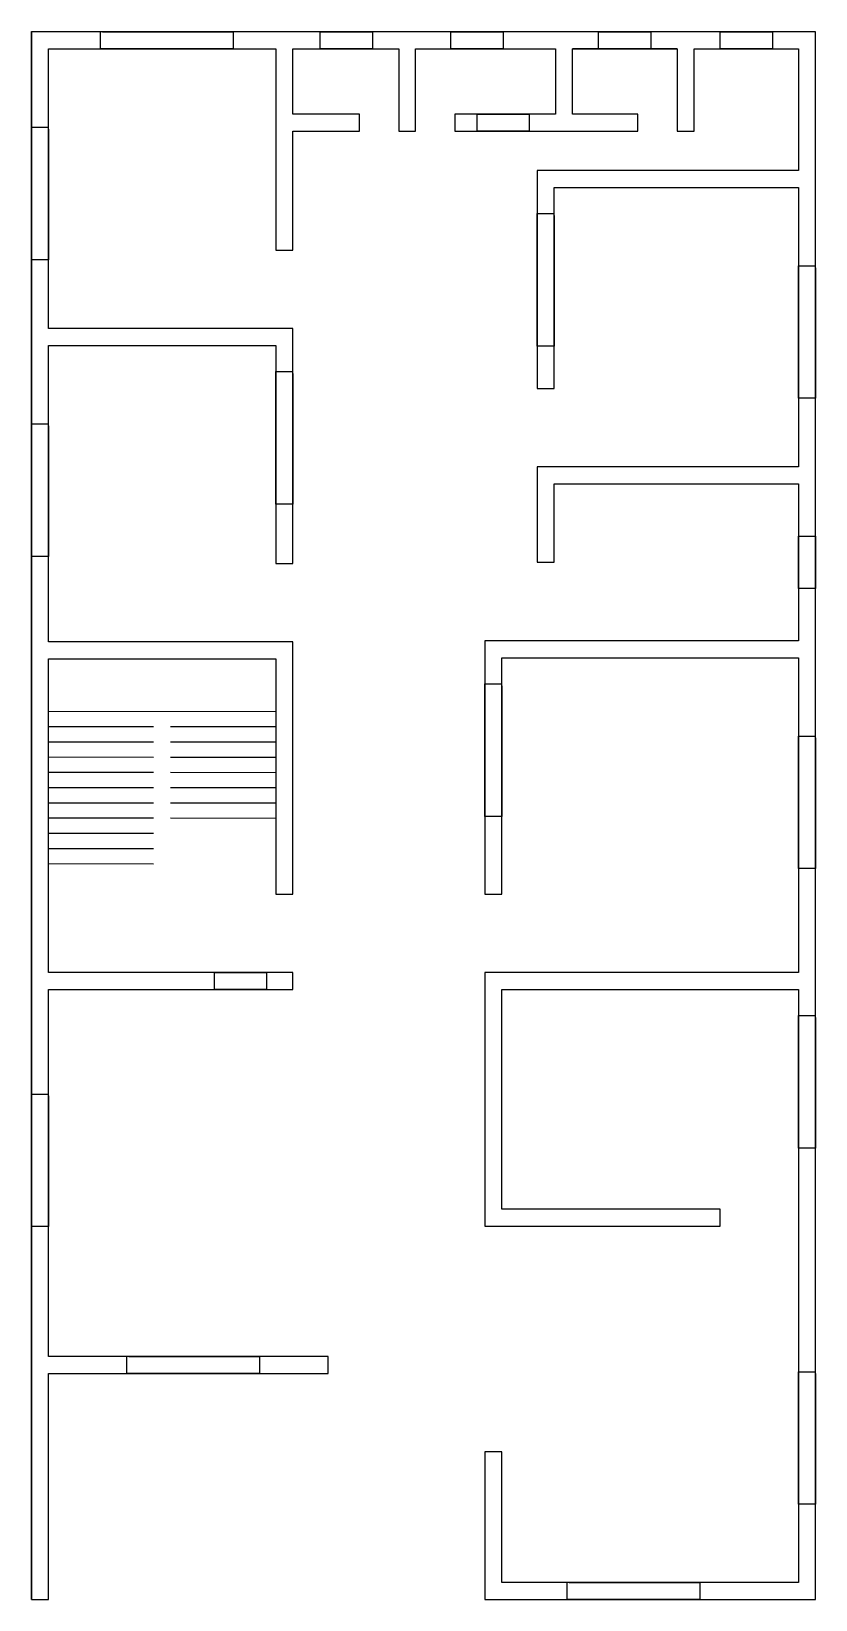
# Model space of a CAD drawing. Header units: feet. Extents: x 57 to 417, y -695 to 25.
import ezdxf

# ---------------------------------------------------------------- set-up
doc = ezdxf.new("R2010")
doc.units = ezdxf.units.FT
doc.header["$MEASUREMENT"] = 0
for name, color, linetype in [('flooor', 7, 'Continuous'), ('stair', 50, 'Continuous'), ('wall', 7, 'Continuous'), ('window', 160, 'Continuous')]:
    doc.layers.add(name, color=color, linetype=linetype)

msp = doc.modelspace()

# ---------------------------------------------------------------- linework, layer by layer
at = {"layer": 'flooor', "extrusion": (1, 0, 0), "elevation": 56.96}
msp.add_lwpolyline([(-695.03, 0), (24.97, 0), (25.2, 0), (24.97, 0)], dxfattribs=at)
at = {"layer": 'stair'}
for p, q in [((64.76, -263.03), (169.16, -263.03)), ((64.76, -287.03), (169.16, -287.09)), ((64.75, -294.03), (113.05, -294.06)), ((120.85, -294.06), (169.15, -294.09)), ((64.75, -301.03), (113.05, -301.06)), ((120.85, -301.06), (169.15, -301.09)), ((64.75, -308.03), (113.05, -308.06)), ((120.85, -308.06), (169.15, -308.09)), ((64.74, -315.03), (113.04, -315.06)), ((120.84, -315.06), (169.14, -315.09)), ((64.74, -322.03), (113.04, -322.06)), ((120.84, -322.06), (169.14, -322.09)), ((64.74, -329.03), (113.04, -329.06)), ((120.84, -329.06), (169.14, -329.09)), ((64.73, -336.03), (113.03, -336.06)), ((120.83, -336.06), (169.13, -336.09)), ((64.73, -343.03), (113.03, -343.06)), ((64.72, -350.03), (113.02, -350.06)), ((64.72, -357.03), (113.02, -357.06))]:
    msp.add_line(p, q, dxfattribs=at)
for points in [[(64.72, -350.03), (64.72, -350.06), (64.72, -350.06)], [(64.72, -350.06), (113.02, -350.06)]]:
    msp.add_lwpolyline(points, dxfattribs=at)
at = {"layer": 'wall'}
msp.add_lwpolyline([(353.36, 17.17), (353.36, -20.63), (361.16, -20.63), (361.16, 17.17), (409.16, 17.17), (409.16, -38.63), (289.16, -38.63), (289.16, -138.83), (296.96, -138.83), (296.96, -46.43), (409.16, -46.43), (409.16, -174.83), (289.16, -174.83), (289.16, -218.63), (296.96, -218.63), (296.96, -182.63), (409.16, -182.63), (409.16, -254.63), (265.16, -254.63), (265.16, -371.03), (272.96, -371.03), (272.96, -262.43), (409.16, -262.43), (409.16, -407.03), (265.16, -407.03), (265.16, -523.48), (373.16, -523.48), (373.16, -515.68), (272.96, -515.68), (272.96, -414.83), (409.16, -414.83), (409.16, -687.23), (272.96, -687.23), (272.96, -627.23), (265.16, -627.23), (265.16, -695.03), (416.96, -695.03), (416.96, 24.97), (56.96, 24.97), (56.96, -695.03), (64.76, -695.03), (64.76, -591.23), (193.16, -591.23), (193.16, -583.43), (64.76, -583.43), (64.76, -414.83), (176.96, -414.83), (176.96, -407.03), (64.76, -407.03), (64.76, -263.03), (169.16, -263.03), (169.16, -371.03), (176.96, -371.03), (176.96, -255.23), (64.76, -255.23), (64.76, -119.03), (169.16, -119.03), (169.16, -219.23), (176.96, -219.23), (176.96, -111.23), (64.76, -111.23), (64.76, 17.17), (169.16, 17.17), (169.16, -75.23), (176.96, -75.23), (176.96, -20.63), (207.56, -20.63), (207.56, -12.83), (176.96, -12.83), (176.96, 17.17), (225.56, 17.17), (225.56, -20.63), (233.36, -20.63), (233.36, 17.17), (297.56, 17.17), (297.52, -12.83), (251.36, -12.83), (251.36, -20.63), (335.36, -20.63), (335.36, -12.83), (305.36, -12.83), (305.36, 17.17), (353.36, 17.17), (305.36, 17.17)], dxfattribs=at)
at = {"layer": 'window'}
for points in [[(89.64, 24.97), (149.64, 24.97), (149.64, 17.17), (88.76, 17.17), (88.76, 24.97)], [(189.56, 24.97), (213.56, 24.97), (213.56, 17.17), (189.56, 17.17), (189.56, 24.97)], [(249.56, 24.97), (273.56, 24.97), (273.56, 17.17), (249.56, 17.17), (249.56, 24.97)], [(317.36, 24.97), (341.36, 24.97), (341.36, 17.17), (317.36, 17.17), (317.36, 24.97)], [(373.16, 24.97), (397.16, 24.97), (397.16, 17.17), (373.16, 17.17), (373.16, 24.97)], [(261.52, -12.83), (285.52, -12.83), (285.52, -20.63), (261.52, -20.63), (261.52, -12.83)], [(64.76, -19.72), (64.76, -79.72), (56.96, -79.72), (56.96, -18.83), (64.76, -18.83)], [(296.96, -59.32), (296.96, -119.32), (289.16, -119.32), (289.16, -58.43), (296.96, -58.43)], [(416.96, -83.32), (416.96, -143.32), (409.16, -143.32), (409.16, -82.43), (416.96, -82.43)], [(176.96, -131.92), (176.96, -191.92), (169.16, -191.92), (169.16, -131.03), (176.96, -131.03)], [(64.76, -155.92), (64.76, -215.92), (56.96, -215.92), (56.96, -155.03), (64.76, -155.03)], [(416.96, -206.63), (416.96, -230.63), (409.16, -230.63), (409.16, -206.63), (416.96, -206.63)], [(272.96, -275.32), (272.96, -335.32), (265.16, -335.32), (265.16, -274.43), (272.96, -274.43)], [(416.96, -299.32), (416.96, -359.32), (409.16, -359.32), (409.16, -298.43), (416.96, -298.43)], [(140.96, -407.03), (164.96, -407.03), (164.96, -414.83), (140.96, -414.83), (140.96, -407.03)], [(416.96, -427.72), (416.96, -487.72), (409.16, -487.72), (409.16, -426.83), (416.96, -426.83)], [(64.76, -463.72), (64.76, -523.72), (56.96, -523.72), (56.96, -462.83), (64.76, -462.83)], [(101.64, -583.43), (161.64, -583.43), (161.64, -591.23), (100.76, -591.23), (100.76, -583.43)], [(416.96, -591.23), (416.96, -651.23), (409.16, -651.23), (409.16, -590.35), (416.96, -590.35)], [(303.84, -687.23), (363.84, -687.23), (363.84, -695.03), (302.96, -695.03), (302.96, -687.23)]]:
    msp.add_lwpolyline(points, dxfattribs=at)

doc.saveas('drawing.dxf')
